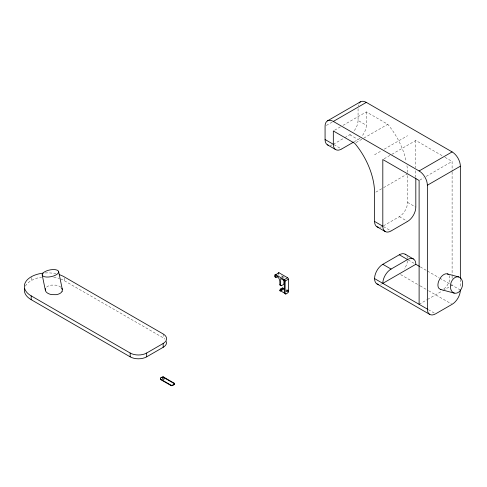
<?xml version="1.0" encoding="UTF-8"?>
<svg xmlns="http://www.w3.org/2000/svg" width="487" height="487" viewBox="0 0 487 487"><rect width="100%" height="100%" fill="white"/><g stroke="black" fill="none" stroke-linecap="round" stroke-linejoin="round"><path stroke-width="0.37" stroke-dasharray="2.44 1.83" d="M326.363 125.445L332.189 122.085M334.612 130.206L340.437 126.845M343.025 125.354L366.315 111.907L387.768 124.288A52.888 30.535 60 0 1 406.207 161.507M333.321 144.292L344.108 138.065M344.741 137.693L349.818 134.765A11.664 6.733 -60 0 0 351.955 133.207M354.262 141.723L358.067 139.525A11.664 6.733 -60 0 0 360.203 137.973M356.064 142.588L363.18 138.485M363.826 138.107L387.768 124.288M374.564 154.769L381.68 150.66M384.273 149.162L407.564 135.715M384.109 158.786L391.225 154.677M391.871 154.3L415.813 140.481L442.385 155.822M375.861 192.122L382.977 188.012M383.622 187.641L407.564 173.816M419.757 180.111L423.641 177.871M426.228 176.379L452.106 161.434L452.106 171.314M281.492 277.085L283.142 276.135M282.314 277.566L283.416 276.926M383.452 225.84L399.316 216.685A11.664 6.733 -60 0 0 407.564 202.397L407.564 175.32M419.112 304.314L426.874 299.834M427.525 299.456L442.403 290.867M443.048 290.495L452.106 285.266L452.106 282.984M444.978 157.319L452.106 161.434M358.067 108.625L358.067 120.478L366.315 125.238A11.664 6.733 -60 0 1 362.194 135.873M349.818 134.765L358.067 139.525M333.954 144.657L341.57 149.052M407.564 202.397L415.813 207.158M399.316 216.685L407.564 221.445M383.452 226.577L391.067 230.972M408.197 259.912L414.54 263.577M420.348 266.931L426.831 270.669M427.476 271.046L439.146 277.779M439.791 278.156L460.355 290.027M400.618 274.589L419.52 285.498M420.171 285.875L427.994 290.392M428.645 290.769L451.455 303.937M428.438 309.702L434.958 313.464M278.193 274.613L279.014 275.088M60.644 278.954A23.333 13.472 0 0 1 64.181 280.628L163.169 337.777A11.664 6.733 0 0 1 165.026 339.177M460.355 279.392L460.355 287.75M452.106 172.069L452.106 275.386M452.106 276.147L452.106 278.43M415.813 140.481L415.813 167.759M415.813 170.791L415.813 177.609M366.315 111.907L366.315 125.238M283.964 276.61L283.964 278.095M163.169 333.966L163.169 337.777M64.181 278.089L64.181 280.628M31.186 277.456L31.186 280.628M60.918 287.275A8.936 5.162 0 0 0 55.902 285.151L51.476 285.102A8.176 4.718 0 0 0 45.79 288.042M45.242 272.945A23.333 13.472 0 0 1 55.902 273.737M25.427 286.1A23.333 13.472 0 0 1 41.645 277.14M53.722 277.14A23.333 13.472 0 0 1 59.347 278.485M381.741 283.903A11.664 6.733 -60 0 1 380.682 284.268M406.937 256.265A11.664 6.733 -60 0 1 407.491 258.341M407.491 260.831A11.664 6.733 -60 0 1 404.338 268.964M358.14 105.941A11.664 6.733 60 0 1 358.347 104.839M381.741 226.747A11.664 6.733 -60 0 1 379.659 227.307M358.067 120.478A11.664 6.733 -60 0 1 352.978 132.22M332.244 144.828A11.664 6.733 -60 0 1 330.162 145.388M449.282 275.624A8.936 5.162 -60 0 1 449.002 282.223L446.829 286.076A8.176 4.718 -60 0 1 443.237 289.065M406.955 165.732A52.888 30.535 60 0 1 407.558 173.171M281.723 275.739A5.29 3.056 60 0 1 282.606 277.413"/><path stroke-width="0.73" d="M45.535 288.535L45.614 291.086A8.936 5.162 0 0 0 51.762 294.635L56.188 294.684A8.176 4.718 0 0 0 62.129 291.256M62.123 291.25L62.36 289.722L58.69 271.795A8.401 3.427 -11.6 0 0 46.064 271.095A8.401 3.427 -11.6 0 0 46.563 277.048A8.401 3.427 -11.6 0 0 58.69 271.795M327.489 120.849L360.483 101.801M328.299 145.223A11.664 6.733 -60 0 1 325.072 139.525L325.072 126.194A11.664 6.733 60 0 1 333.321 121.427L366.315 102.38L452.106 151.907A11.664 6.733 60 0 1 460.355 166.201L460.355 278.631M353.629 142.094L341.57 149.052A11.664 6.733 -60 0 1 333.321 144.292L325.072 139.525M333.321 121.427L419.112 170.961L452.106 151.907M460.355 290.027A11.664 6.733 -60 0 1 452.106 304.314L435.609 313.841A11.664 6.733 -60 0 1 427.361 309.081L427.361 185.249L460.355 166.201M277.639 276.835L276.543 277.468A1.169 0.676 -60 0 1 275.715 276.993A1.169 0.676 -60 0 1 274.893 276.519L274.893 275.179L279.014 272.799L287.598 277.754A1.169 0.676 60 0 1 288.42 279.185L288.42 291.567A1.169 0.676 -60 0 1 287.598 292.997L285.948 293.947L279.842 290.422M43.13 273.134A23.333 13.472 0 0 0 25.354 282.436A23.333 13.472 0 0 0 31.186 295.871L130.175 353.02A11.664 6.733 0 0 0 146.672 353.02L163.169 343.493A11.664 6.733 0 0 0 163.169 333.966L64.181 276.817A23.333 13.472 0 0 0 59.347 274.68M24.551 288.395A23.333 13.472 0 0 0 31.186 299.682L130.175 356.831A11.664 6.733 0 0 0 146.672 356.831L163.169 347.304A11.664 6.733 0 0 0 166.487 341.661M274.893 275.179A1.169 0.676 60 0 1 275.715 274.705L284.298 279.66L287.598 277.754M285.948 293.947A1.169 0.676 -60 0 1 285.12 293.472L285.12 281.09L288.42 279.185M274.893 276.519L275.715 276.993L275.715 275.66L277.864 276.896A5.29 3.056 60 0 1 279.842 281.851L279.842 284.706L281.492 285.662L283.142 284.706A1.169 0.676 -60 0 0 283.964 283.276L283.964 279.575M280.451 290.989A1.169 0.676 -60 0 1 279.848 290.295A1.169 0.676 -60 0 1 280.664 288.992L282.314 288.042L283.142 288.517A1.169 0.676 -60 0 1 283.964 288.992L280.664 290.897A1.169 0.676 -60 0 1 281.492 289.473L283.142 288.517A1.169 0.676 -60 0 0 282.314 288.042M161.075 379.434L170.974 385.15A1.169 0.676 0 0 0 172.623 385.15L174.273 384.194A1.169 0.676 0 0 0 174.273 383.245L164.375 377.528A2.332 1.345 0 0 0 161.075 377.528A2.332 1.345 0 0 0 161.075 379.434L161.075 379.811L170.974 385.527A1.169 0.676 0 0 0 172.623 385.527L174.273 384.578A1.169 0.676 0 0 0 174.273 383.622L174.273 383.245M378.691 284.463A11.664 6.733 -60 0 1 374.85 275.971A11.664 6.733 -60 0 1 382.812 264.307L399.316 254.786A11.664 6.733 -60 0 1 405.86 254.731M415.813 264.307L382.812 283.361A11.664 6.733 -60 0 1 391.067 269.074L407.564 259.547A11.664 6.733 -60 0 1 415.813 264.307L419.703 266.553M458.766 276.939A8.401 5.941 -75 0 0 450.451 287.659A8.401 5.941 -75 0 0 460.343 290.502A8.401 5.941 -75 0 0 458.766 276.939L446.829 273.779A8.176 4.718 -60 0 0 440.887 277.206L438.714 281.06A8.936 5.162 -60 0 0 438.72 288.158L440.37 289.4L454.274 293.125M440.37 289.4L440.887 289.503M447.352 273.883L448.271 274.339M327.489 144.87L335.738 149.631M333.321 144.292L333.321 130.954L354.767 143.336A52.888 30.535 60 0 1 374.564 192.87L374.564 221.445L382.812 226.205A11.664 6.733 -60 0 0 391.067 230.972L407.564 221.445A11.664 6.733 -60 0 0 415.813 207.158L415.813 178.364M376.981 226.784L385.229 231.55M405.147 254.208L413.396 258.968M399.316 254.786L407.564 259.547M382.812 264.307L391.067 269.074M374.564 278.594L427.361 309.081M376.981 283.939L429.778 314.419M280.664 288.992L281.492 289.473M174.273 383.622L164.375 377.906L164.375 377.528M62.36 289.722L62.05 288.7A8.936 5.162 0 0 0 61.752 288.207M42.186 274.832L45.303 290.063M419.112 304.314L419.112 180.488L382.812 159.529L382.812 226.205M284.298 292.997L284.298 280.609L280.664 278.515L280.664 285.181A1.169 0.676 -60 0 0 281.492 285.662M174.273 384.194L174.273 384.578M172.623 385.15L172.623 385.527M170.974 385.15L170.974 385.527M163.169 343.493L163.169 347.304M146.672 353.02L146.672 356.831M130.175 353.02L130.175 356.831M31.186 295.871L31.186 299.682M163.875 378.448A0.858 0.493 0 0 1 163.924 379.196A0.858 0.493 0 0 1 162.64 379.123A0.858 0.493 0 0 1 162.944 378.399M161.075 379.811A2.332 1.345 0 0 1 160.473 378.515M160.704 378.186A2.332 1.345 0 0 1 160.874 378.04M161.556 377.693A2.332 1.345 0 0 1 162.421 377.528M163.328 377.559A2.332 1.345 0 0 1 163.888 377.693M378.691 227.313A11.664 6.733 -60 0 1 374.564 221.445M419.112 170.961A11.664 6.733 60 0 1 427.361 185.249M359.175 103.019A11.664 6.733 60 0 1 366.315 102.38M280.664 285.181A1.169 0.676 -60 0 1 279.842 284.706M284.298 279.66A1.169 0.676 60 0 1 285.12 281.09M278.193 273.28A1.169 0.676 60 0 1 279.014 272.799M286.709 291.457A0.858 0.493 -60 0 1 286.167 291.001A0.858 0.493 -60 0 1 286.837 289.996A0.858 0.493 -60 0 1 287.373 290.453M162.609 377.553A0.84 0.341 -11.6 0 0 163.827 377.023A0.84 0.341 -11.6 0 0 162.561 376.956A0.84 0.341 -11.6 0 0 162.609 377.553M288.42 291.616A0.84 0.597 -75 0 0 288.261 290.258A0.84 0.597 -75 0 0 287.427 291.329A0.84 0.597 -75 0 0 288.42 291.616"/></g></svg>
